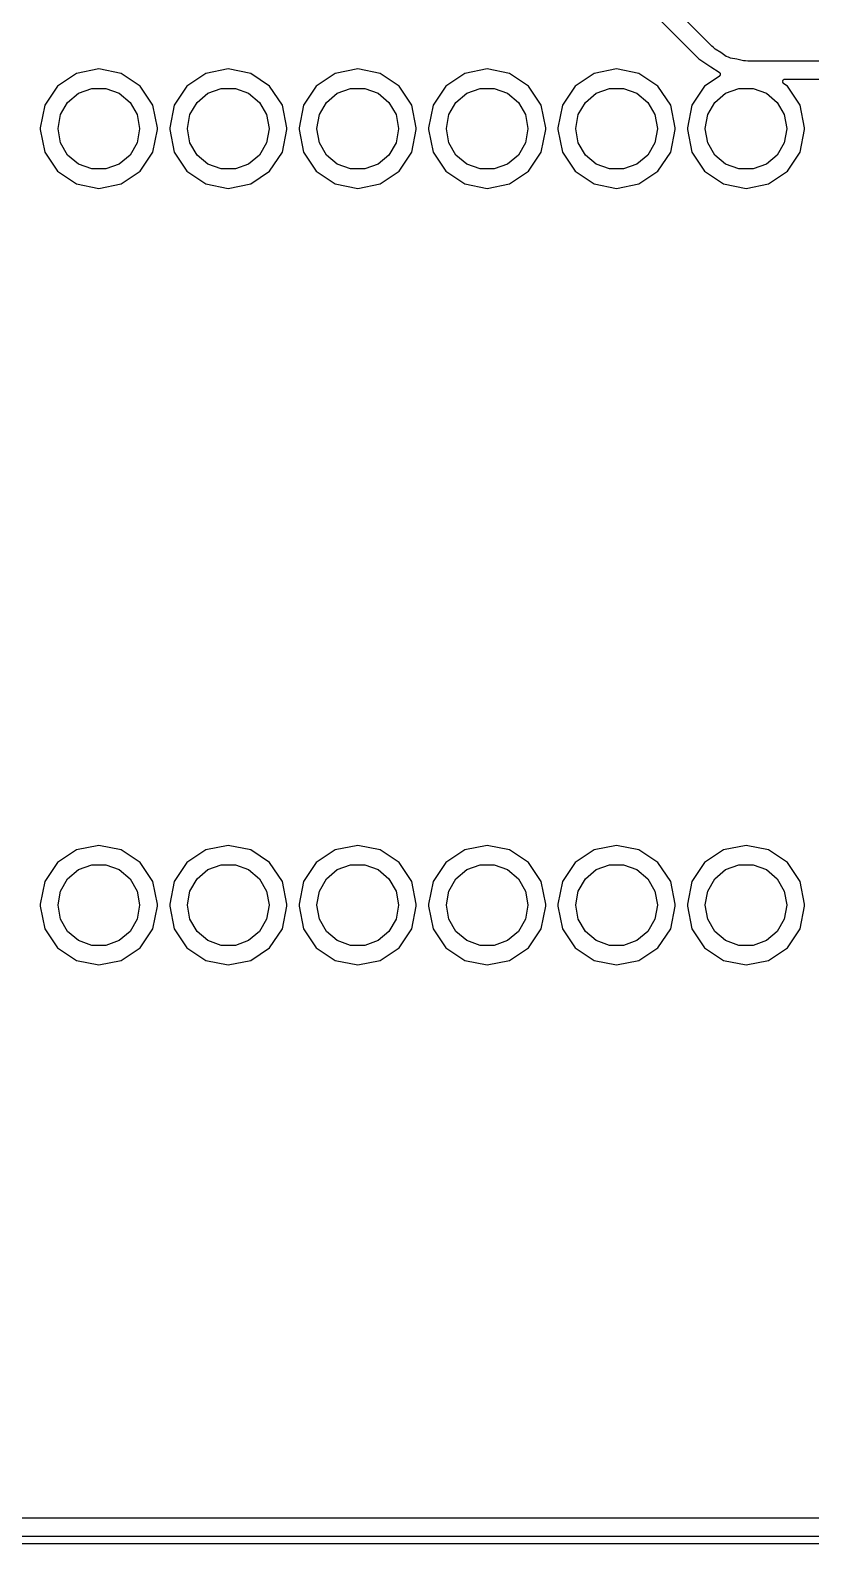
# Model space of a CAD drawing. Extents: x 85 to 212, y -151 to -91.
# Drawn here: x 111.09 to 126.41, y -150.78 to -121.07 of the extents above; entities that cross this region are included whole.
import ezdxf

# ---------------------------------------------------------------- set-up
doc = ezdxf.new("R2010")
doc.units = 0
doc.header["$MEASUREMENT"] = 0
doc.layers.add('BLACK', color=7, linetype='CONTINUOUS')

msp = doc.modelspace()

# ---------------------------------------------------------------- linework, layer by layer
at = {"layer": 'Black'}
for p, q in [((124.468, -121.382), (113.786, -110.7)), ((113.655, -111.065), (124.217, -121.626)), ((124.504, -121.407), (124.468, -121.382)), ((124.532, -121.441), (124.504, -121.407)), ((124.645, -121.506), (124.532, -121.441)), ((124.217, -121.626), (124.451, -121.783)), ((124.451, -121.783), (124.613, -121.89)), ((124.752, -121.581), (124.645, -121.506)), ((124.795, -121.593), (124.752, -121.581)), ((124.833, -121.615), (124.795, -121.593)), ((124.962, -121.637), (124.833, -121.615)), ((125.088, -121.671), (124.962, -121.637)), ((125.132, -121.667), (125.088, -121.671)), ((125.175, -121.675), (125.132, -121.667)), ((136.611, -121.675), (125.175, -121.675)), ((112, -121.915), (111.628, -122.164)), ((112.44, -121.827), (112, -121.915)), ((112.88, -121.915), (112.44, -121.827)), ((113.252, -122.164), (112.88, -121.915)), ((114.54, -121.915), (114.168, -122.164)), ((114.98, -121.827), (114.54, -121.915)), ((115.42, -121.915), (114.98, -121.827)), ((115.792, -122.164), (115.42, -121.915)), ((117.08, -121.915), (116.708, -122.164)), ((117.52, -121.827), (117.08, -121.915)), ((117.96, -121.915), (117.52, -121.827)), ((118.332, -122.164), (117.96, -121.915)), ((119.62, -121.915), (119.248, -122.164)), ((120.06, -121.827), (119.62, -121.915)), ((120.5, -121.915), (120.06, -121.827)), ((120.872, -122.164), (120.5, -121.915)), ((122.16, -121.915), (121.788, -122.164)), ((122.6, -121.827), (122.16, -121.915)), ((123.04, -121.915), (122.6, -121.827)), ((123.412, -122.164), (123.04, -121.915)), ((124.613, -121.974), (124.328, -122.164)), ((124.613, -121.89), (124.616, -121.894)), ((124.616, -121.97), (124.613, -121.974)), ((124.616, -121.894), (124.621, -121.897)), ((124.621, -121.967), (124.616, -121.97)), ((124.621, -121.897), (124.623, -121.9)), ((124.623, -121.964), (124.621, -121.967)), ((124.623, -121.9), (124.625, -121.902)), ((124.625, -121.962), (124.623, -121.964)), ((124.625, -121.902), (124.627, -121.907)), ((124.627, -121.957), (124.625, -121.962)), ((124.627, -121.907), (124.63, -121.912)), ((124.63, -121.952), (124.627, -121.957)), ((124.63, -121.912), (124.631, -121.915)), ((124.631, -121.949), (124.63, -121.952)), ((124.631, -121.915), (124.633, -121.918)), ((124.633, -121.946), (124.631, -121.949)), ((124.633, -121.918), (124.633, -121.923)), ((124.633, -121.923), (124.635, -121.929)), ((124.635, -121.935), (124.633, -121.941)), ((124.633, -121.941), (124.633, -121.946)), ((124.635, -121.929), (124.634, -121.932)), ((124.634, -121.932), (124.635, -121.935)), ((125.859, -122.072), (125.86, -122.069)), ((125.86, -122.078), (125.859, -122.072)), ((125.86, -122.066), (125.862, -122.061)), ((125.86, -122.069), (125.86, -122.066)), ((125.86, -122.084), (125.86, -122.078)), ((125.861, -122.086), (125.86, -122.084)), ((125.861, -122.089), (125.861, -122.086)), ((125.864, -122.094), (125.861, -122.089)), ((125.862, -122.061), (125.864, -122.055)), ((125.864, -122.055), (125.865, -122.053)), ((125.866, -122.1), (125.864, -122.094)), ((125.865, -122.053), (125.866, -122.05)), ((125.866, -122.05), (125.87, -122.045)), ((125.87, -122.045), (125.873, -122.04)), ((125.873, -122.04), (125.875, -122.039)), ((125.875, -122.039), (125.877, -122.037)), ((125.877, -122.037), (125.882, -122.034)), ((125.882, -122.034), (125.887, -122.03)), ((125.887, -122.03), (125.89, -122.029)), ((125.89, -122.029), (125.892, -122.028)), ((125.892, -122.028), (125.898, -122.027)), ((125.898, -122.027), (125.904, -122.025)), ((125.904, -122.025), (125.907, -122.025)), ((125.907, -122.025), (125.909, -122.025)), ((125.909, -122.025), (126.911, -122.025)), ((111.628, -122.164), (111.378, -122.537)), ((111.827, -122.483), (112.04, -122.304)), ((112.04, -122.304), (112.301, -122.209)), ((112.301, -122.209), (112.579, -122.209)), ((112.579, -122.209), (112.84, -122.304)), ((112.84, -122.304), (113.053, -122.483)), ((113.502, -122.537), (113.252, -122.164)), ((114.168, -122.164), (113.918, -122.537)), ((114.367, -122.483), (114.58, -122.304)), ((114.58, -122.304), (114.841, -122.209)), ((114.841, -122.209), (115.119, -122.209)), ((115.119, -122.209), (115.38, -122.304)), ((115.38, -122.304), (115.593, -122.483)), ((116.042, -122.537), (115.792, -122.164)), ((116.708, -122.164), (116.458, -122.537)), ((116.907, -122.483), (117.12, -122.304)), ((117.12, -122.304), (117.381, -122.209)), ((117.381, -122.209), (117.659, -122.209)), ((117.659, -122.209), (117.92, -122.304)), ((117.92, -122.304), (118.133, -122.483)), ((118.582, -122.537), (118.332, -122.164)), ((119.248, -122.164), (118.998, -122.537)), ((119.447, -122.483), (119.66, -122.304)), ((119.66, -122.304), (119.921, -122.209)), ((119.921, -122.209), (120.199, -122.209)), ((120.199, -122.209), (120.46, -122.304)), ((120.46, -122.304), (120.673, -122.483)), ((121.122, -122.537), (120.872, -122.164)), ((121.788, -122.164), (121.538, -122.537)), ((121.987, -122.483), (122.2, -122.304)), ((122.2, -122.304), (122.461, -122.209)), ((122.461, -122.209), (122.739, -122.209)), ((122.739, -122.209), (123, -122.304)), ((123, -122.304), (123.213, -122.483)), ((123.662, -122.537), (123.412, -122.164)), ((124.328, -122.164), (124.078, -122.537)), ((124.527, -122.483), (124.74, -122.304)), ((124.74, -122.304), (125.001, -122.209)), ((125.001, -122.209), (125.279, -122.209)), ((125.279, -122.209), (125.54, -122.304)), ((125.54, -122.304), (125.753, -122.483)), ((125.868, -122.102), (125.866, -122.1)), ((125.869, -122.105), (125.868, -122.102)), ((125.873, -122.109), (125.869, -122.105)), ((125.877, -122.113), (125.873, -122.109)), ((125.88, -122.115), (125.877, -122.113)), ((125.882, -122.117), (125.88, -122.115)), ((125.952, -122.164), (125.882, -122.117)), ((126.202, -122.537), (125.952, -122.164)), ((111.378, -122.537), (111.29, -122.981)), ((111.688, -122.723), (111.827, -122.483)), ((113.053, -122.483), (113.192, -122.723)), ((113.59, -122.981), (113.502, -122.537)), ((113.918, -122.537), (113.83, -122.981)), ((114.228, -122.723), (114.367, -122.483)), ((115.593, -122.483), (115.732, -122.723)), ((116.13, -122.981), (116.042, -122.537)), ((116.458, -122.537), (116.37, -122.981)), ((116.768, -122.723), (116.907, -122.483)), ((118.133, -122.483), (118.272, -122.723)), ((118.67, -122.981), (118.582, -122.537)), ((118.998, -122.537), (118.91, -122.981)), ((119.308, -122.723), (119.447, -122.483)), ((120.673, -122.483), (120.812, -122.723)), ((121.21, -122.981), (121.122, -122.537)), ((121.538, -122.537), (121.45, -122.981)), ((121.848, -122.723), (121.987, -122.483)), ((123.213, -122.483), (123.352, -122.723)), ((123.75, -122.981), (123.662, -122.537)), ((124.078, -122.537), (123.99, -122.981)), ((124.388, -122.723), (124.527, -122.483)), ((125.753, -122.483), (125.892, -122.723)), ((126.29, -122.981), (126.202, -122.537)), ((111.29, -122.981), (111.29, -123.019)), ((111.64, -122.997), (111.688, -122.723)), ((113.192, -122.723), (113.24, -122.997)), ((113.59, -123.019), (113.59, -122.981)), ((113.83, -122.981), (113.83, -123.019)), ((114.18, -122.997), (114.228, -122.723)), ((115.732, -122.723), (115.78, -122.997)), ((116.13, -123.019), (116.13, -122.981)), ((116.37, -122.981), (116.37, -123.019)), ((116.72, -122.997), (116.768, -122.723)), ((118.272, -122.723), (118.32, -122.997)), ((118.67, -123.019), (118.67, -122.981)), ((118.91, -122.981), (118.91, -123.019)), ((119.26, -122.997), (119.308, -122.723)), ((120.812, -122.723), (120.86, -122.997)), ((121.21, -123.019), (121.21, -122.981)), ((121.45, -122.981), (121.45, -123.019)), ((121.8, -122.997), (121.848, -122.723)), ((123.352, -122.723), (123.4, -122.997)), ((123.75, -123.019), (123.75, -122.981)), ((123.99, -122.981), (123.99, -123.019)), ((124.34, -122.997), (124.388, -122.723)), ((125.892, -122.723), (125.94, -122.997)), ((126.29, -123.019), (126.29, -122.981)), ((111.29, -123.019), (111.378, -123.463)), ((111.64, -123.003), (111.64, -122.997)), ((111.688, -123.277), (111.64, -123.003)), ((111.827, -123.517), (111.688, -123.277)), ((113.192, -123.277), (113.053, -123.517)), ((113.24, -123.003), (113.192, -123.277)), ((113.24, -122.997), (113.24, -123.003)), ((113.502, -123.463), (113.59, -123.019)), ((113.83, -123.019), (113.918, -123.463)), ((114.18, -123.003), (114.18, -122.997)), ((114.228, -123.277), (114.18, -123.003)), ((114.367, -123.517), (114.228, -123.277)), ((115.732, -123.277), (115.593, -123.517)), ((115.78, -123.003), (115.732, -123.277)), ((115.78, -122.997), (115.78, -123.003)), ((116.042, -123.463), (116.13, -123.019)), ((116.37, -123.019), (116.458, -123.463)), ((116.72, -123.003), (116.72, -122.997)), ((116.768, -123.277), (116.72, -123.003)), ((116.907, -123.517), (116.768, -123.277)), ((118.272, -123.277), (118.133, -123.517)), ((118.32, -123.003), (118.272, -123.277)), ((118.32, -122.997), (118.32, -123.003)), ((118.582, -123.463), (118.67, -123.019)), ((118.91, -123.019), (118.998, -123.463)), ((119.26, -123.003), (119.26, -122.997)), ((119.308, -123.277), (119.26, -123.003)), ((119.447, -123.517), (119.308, -123.277)), ((120.812, -123.277), (120.673, -123.517)), ((120.86, -123.003), (120.812, -123.277)), ((120.86, -122.997), (120.86, -123.003)), ((121.122, -123.463), (121.21, -123.019)), ((121.45, -123.019), (121.538, -123.463)), ((121.8, -123.003), (121.8, -122.997)), ((121.848, -123.277), (121.8, -123.003)), ((121.987, -123.517), (121.848, -123.277)), ((123.352, -123.277), (123.213, -123.517)), ((123.4, -123.003), (123.352, -123.277)), ((123.4, -122.997), (123.4, -123.003)), ((123.662, -123.463), (123.75, -123.019)), ((123.99, -123.019), (124.078, -123.463)), ((124.34, -123.003), (124.34, -122.997)), ((124.388, -123.277), (124.34, -123.003)), ((124.527, -123.517), (124.388, -123.277)), ((125.892, -123.277), (125.753, -123.517)), ((125.94, -123.003), (125.892, -123.277)), ((125.94, -122.997), (125.94, -123.003)), ((126.202, -123.463), (126.29, -123.019)), ((111.378, -123.463), (111.628, -123.836)), ((112.04, -123.696), (111.827, -123.517)), ((113.053, -123.517), (112.84, -123.696)), ((113.252, -123.836), (113.502, -123.463)), ((113.918, -123.463), (114.168, -123.836)), ((114.58, -123.696), (114.367, -123.517)), ((115.593, -123.517), (115.38, -123.696)), ((115.792, -123.836), (116.042, -123.463)), ((116.458, -123.463), (116.708, -123.836)), ((117.12, -123.696), (116.907, -123.517)), ((118.133, -123.517), (117.92, -123.696)), ((118.332, -123.836), (118.582, -123.463)), ((118.998, -123.463), (119.248, -123.836)), ((119.66, -123.696), (119.447, -123.517)), ((120.673, -123.517), (120.46, -123.696)), ((120.872, -123.836), (121.122, -123.463)), ((121.538, -123.463), (121.788, -123.836)), ((122.2, -123.696), (121.987, -123.517)), ((123.213, -123.517), (123, -123.696)), ((123.412, -123.836), (123.662, -123.463)), ((124.078, -123.463), (124.328, -123.836)), ((124.74, -123.696), (124.527, -123.517)), ((125.753, -123.517), (125.54, -123.696)), ((125.952, -123.836), (126.202, -123.463)), ((111.628, -123.836), (112, -124.085)), ((112.301, -123.791), (112.04, -123.696)), ((112.579, -123.791), (112.301, -123.791)), ((112.84, -123.696), (112.579, -123.791)), ((112.88, -124.085), (113.252, -123.836)), ((114.168, -123.836), (114.54, -124.085)), ((114.841, -123.791), (114.58, -123.696)), ((115.119, -123.791), (114.841, -123.791)), ((115.38, -123.696), (115.119, -123.791)), ((115.42, -124.085), (115.792, -123.836)), ((116.708, -123.836), (117.08, -124.085)), ((117.381, -123.791), (117.12, -123.696)), ((117.659, -123.791), (117.381, -123.791)), ((117.92, -123.696), (117.659, -123.791)), ((117.96, -124.085), (118.332, -123.836)), ((119.248, -123.836), (119.62, -124.085)), ((119.921, -123.791), (119.66, -123.696)), ((120.199, -123.791), (119.921, -123.791)), ((120.46, -123.696), (120.199, -123.791)), ((120.5, -124.085), (120.872, -123.836)), ((121.788, -123.836), (122.16, -124.085)), ((122.461, -123.791), (122.2, -123.696)), ((122.739, -123.791), (122.461, -123.791)), ((123, -123.696), (122.739, -123.791)), ((123.04, -124.085), (123.412, -123.836)), ((124.328, -123.836), (124.7, -124.085)), ((125.001, -123.791), (124.74, -123.696)), ((125.279, -123.791), (125.001, -123.791)), ((125.54, -123.696), (125.279, -123.791)), ((125.58, -124.085), (125.952, -123.836)), ((112, -124.085), (112.44, -124.173)), ((112.44, -124.173), (112.88, -124.085)), ((114.54, -124.085), (114.98, -124.173)), ((114.98, -124.173), (115.42, -124.085)), ((117.08, -124.085), (117.52, -124.173)), ((117.52, -124.173), (117.96, -124.085)), ((119.62, -124.085), (120.06, -124.173)), ((120.06, -124.173), (120.5, -124.085)), ((122.16, -124.085), (122.6, -124.173)), ((122.6, -124.173), (123.04, -124.085)), ((124.7, -124.085), (125.14, -124.173)), ((125.14, -124.173), (125.58, -124.085)), ((112, -137.155), (111.628, -137.404)), ((112.44, -137.067), (112, -137.155)), ((112.88, -137.155), (112.44, -137.067)), ((113.252, -137.404), (112.88, -137.155)), ((114.54, -137.155), (114.168, -137.404)), ((114.98, -137.067), (114.54, -137.155)), ((115.42, -137.155), (114.98, -137.067)), ((115.792, -137.404), (115.42, -137.155)), ((117.08, -137.155), (116.708, -137.404)), ((117.52, -137.067), (117.08, -137.155)), ((117.96, -137.155), (117.52, -137.067)), ((118.332, -137.404), (117.96, -137.155)), ((119.62, -137.155), (119.248, -137.404)), ((120.06, -137.067), (119.62, -137.155)), ((120.5, -137.155), (120.06, -137.067)), ((120.872, -137.404), (120.5, -137.155)), ((122.16, -137.155), (121.788, -137.404)), ((122.6, -137.067), (122.16, -137.155)), ((123.04, -137.155), (122.6, -137.067)), ((123.412, -137.404), (123.04, -137.155)), ((124.7, -137.155), (124.328, -137.404)), ((125.14, -137.067), (124.7, -137.155)), ((125.58, -137.155), (125.14, -137.067)), ((125.952, -137.404), (125.58, -137.155)), ((111.628, -137.404), (111.378, -137.777)), ((112.04, -137.544), (112.301, -137.449)), ((112.301, -137.449), (112.579, -137.449)), ((112.579, -137.449), (112.84, -137.544)), ((113.502, -137.777), (113.252, -137.404)), ((114.168, -137.404), (113.918, -137.777)), ((114.58, -137.544), (114.841, -137.449)), ((114.841, -137.449), (115.119, -137.449)), ((115.119, -137.449), (115.38, -137.544)), ((116.042, -137.777), (115.792, -137.404)), ((116.708, -137.404), (116.458, -137.777)), ((117.12, -137.544), (117.381, -137.449)), ((117.381, -137.449), (117.659, -137.449)), ((117.659, -137.449), (117.92, -137.544)), ((118.582, -137.777), (118.332, -137.404)), ((119.248, -137.404), (118.998, -137.777)), ((119.66, -137.544), (119.921, -137.449)), ((119.921, -137.449), (120.199, -137.449)), ((120.199, -137.449), (120.46, -137.544)), ((121.122, -137.777), (120.872, -137.404)), ((121.788, -137.404), (121.538, -137.777)), ((122.2, -137.544), (122.461, -137.449)), ((122.461, -137.449), (122.739, -137.449)), ((122.739, -137.449), (123, -137.544)), ((123.662, -137.777), (123.412, -137.404)), ((124.328, -137.404), (124.078, -137.777)), ((124.74, -137.544), (125.001, -137.449)), ((125.001, -137.449), (125.279, -137.449)), ((125.279, -137.449), (125.54, -137.544)), ((126.202, -137.777), (125.952, -137.404)), ((111.378, -137.777), (111.29, -138.221)), ((111.688, -137.963), (111.827, -137.723)), ((111.827, -137.723), (112.04, -137.544)), ((112.84, -137.544), (113.053, -137.723)), ((113.053, -137.723), (113.192, -137.963)), ((113.59, -138.221), (113.502, -137.777)), ((113.918, -137.777), (113.83, -138.221)), ((114.228, -137.963), (114.367, -137.723)), ((114.367, -137.723), (114.58, -137.544)), ((115.38, -137.544), (115.593, -137.723)), ((115.593, -137.723), (115.732, -137.963)), ((116.13, -138.221), (116.042, -137.777)), ((116.458, -137.777), (116.37, -138.221)), ((116.768, -137.963), (116.907, -137.723)), ((116.907, -137.723), (117.12, -137.544)), ((117.92, -137.544), (118.133, -137.723)), ((118.133, -137.723), (118.272, -137.963)), ((118.67, -138.221), (118.582, -137.777)), ((118.998, -137.777), (118.91, -138.221)), ((119.308, -137.963), (119.447, -137.723)), ((119.447, -137.723), (119.66, -137.544)), ((120.46, -137.544), (120.673, -137.723)), ((120.673, -137.723), (120.812, -137.963)), ((121.21, -138.221), (121.122, -137.777)), ((121.538, -137.777), (121.45, -138.221)), ((121.848, -137.963), (121.987, -137.723)), ((121.987, -137.723), (122.2, -137.544)), ((123, -137.544), (123.213, -137.723)), ((123.213, -137.723), (123.352, -137.963)), ((123.75, -138.221), (123.662, -137.777)), ((124.078, -137.777), (123.99, -138.221)), ((124.388, -137.963), (124.527, -137.723)), ((124.527, -137.723), (124.74, -137.544)), ((125.54, -137.544), (125.753, -137.723)), ((125.753, -137.723), (125.892, -137.963)), ((126.29, -138.221), (126.202, -137.777)), ((111.64, -138.237), (111.688, -137.963)), ((113.192, -137.963), (113.24, -138.237)), ((114.18, -138.237), (114.228, -137.963)), ((115.732, -137.963), (115.78, -138.237)), ((116.72, -138.237), (116.768, -137.963)), ((118.272, -137.963), (118.32, -138.237)), ((119.26, -138.237), (119.308, -137.963)), ((120.812, -137.963), (120.86, -138.237)), ((121.8, -138.237), (121.848, -137.963)), ((123.352, -137.963), (123.4, -138.237)), ((124.34, -138.237), (124.388, -137.963)), ((125.892, -137.963), (125.94, -138.237)), ((111.29, -138.221), (111.29, -138.259)), ((111.29, -138.259), (111.378, -138.703)), ((111.64, -138.243), (111.64, -138.237)), ((111.688, -138.517), (111.64, -138.243)), ((113.24, -138.243), (113.192, -138.517)), ((113.24, -138.237), (113.24, -138.243)), ((113.502, -138.703), (113.59, -138.259)), ((113.59, -138.259), (113.59, -138.221)), ((113.83, -138.221), (113.83, -138.259)), ((113.83, -138.259), (113.918, -138.703)), ((114.18, -138.243), (114.18, -138.237)), ((114.228, -138.517), (114.18, -138.243)), ((115.78, -138.243), (115.732, -138.517)), ((115.78, -138.237), (115.78, -138.243)), ((116.042, -138.703), (116.13, -138.259)), ((116.13, -138.259), (116.13, -138.221)), ((116.37, -138.221), (116.37, -138.259)), ((116.37, -138.259), (116.458, -138.703)), ((116.72, -138.243), (116.72, -138.237)), ((116.768, -138.517), (116.72, -138.243)), ((118.32, -138.243), (118.272, -138.517)), ((118.32, -138.237), (118.32, -138.243)), ((118.582, -138.703), (118.67, -138.259)), ((118.67, -138.259), (118.67, -138.221)), ((118.91, -138.221), (118.91, -138.259)), ((118.91, -138.259), (118.998, -138.703)), ((119.26, -138.243), (119.26, -138.237)), ((119.308, -138.517), (119.26, -138.243)), ((120.86, -138.243), (120.812, -138.517)), ((120.86, -138.237), (120.86, -138.243)), ((121.122, -138.703), (121.21, -138.259)), ((121.21, -138.259), (121.21, -138.221)), ((121.45, -138.221), (121.45, -138.259)), ((121.45, -138.259), (121.538, -138.703)), ((121.8, -138.243), (121.8, -138.237)), ((121.848, -138.517), (121.8, -138.243)), ((123.4, -138.243), (123.352, -138.517)), ((123.4, -138.237), (123.4, -138.243)), ((123.662, -138.703), (123.75, -138.259)), ((123.75, -138.259), (123.75, -138.221)), ((123.99, -138.221), (123.99, -138.259)), ((123.99, -138.259), (124.078, -138.703)), ((124.34, -138.243), (124.34, -138.237)), ((124.388, -138.517), (124.34, -138.243)), ((125.94, -138.243), (125.892, -138.517)), ((125.94, -138.237), (125.94, -138.243)), ((126.202, -138.703), (126.29, -138.259)), ((126.29, -138.259), (126.29, -138.221)), ((111.378, -138.703), (111.628, -139.076)), ((111.827, -138.757), (111.688, -138.517)), ((113.192, -138.517), (113.053, -138.757)), ((113.252, -139.076), (113.502, -138.703)), ((113.918, -138.703), (114.168, -139.076)), ((114.367, -138.757), (114.228, -138.517)), ((115.732, -138.517), (115.593, -138.757)), ((115.792, -139.076), (116.042, -138.703)), ((116.458, -138.703), (116.708, -139.076)), ((116.907, -138.757), (116.768, -138.517)), ((118.272, -138.517), (118.133, -138.757)), ((118.332, -139.076), (118.582, -138.703)), ((118.998, -138.703), (119.248, -139.076)), ((119.447, -138.757), (119.308, -138.517)), ((120.812, -138.517), (120.673, -138.757)), ((120.872, -139.076), (121.122, -138.703)), ((121.538, -138.703), (121.788, -139.076)), ((121.987, -138.757), (121.848, -138.517)), ((123.352, -138.517), (123.213, -138.757)), ((123.412, -139.076), (123.662, -138.703)), ((124.078, -138.703), (124.328, -139.076)), ((124.527, -138.757), (124.388, -138.517)), ((125.892, -138.517), (125.753, -138.757)), ((125.952, -139.076), (126.202, -138.703)), ((112.04, -138.936), (111.827, -138.757)), ((112.301, -139.031), (112.04, -138.936)), ((112.84, -138.936), (112.579, -139.031)), ((113.053, -138.757), (112.84, -138.936)), ((114.58, -138.936), (114.367, -138.757)), ((114.841, -139.031), (114.58, -138.936)), ((115.38, -138.936), (115.119, -139.031)), ((115.593, -138.757), (115.38, -138.936)), ((117.12, -138.936), (116.907, -138.757)), ((117.381, -139.031), (117.12, -138.936)), ((117.92, -138.936), (117.659, -139.031)), ((118.133, -138.757), (117.92, -138.936)), ((119.66, -138.936), (119.447, -138.757)), ((119.921, -139.031), (119.66, -138.936)), ((120.46, -138.936), (120.199, -139.031)), ((120.673, -138.757), (120.46, -138.936)), ((122.2, -138.936), (121.987, -138.757)), ((122.461, -139.031), (122.2, -138.936)), ((123, -138.936), (122.739, -139.031)), ((123.213, -138.757), (123, -138.936)), ((124.74, -138.936), (124.527, -138.757)), ((125.001, -139.031), (124.74, -138.936)), ((125.54, -138.936), (125.279, -139.031)), ((125.753, -138.757), (125.54, -138.936)), ((111.628, -139.076), (112, -139.325)), ((112, -139.325), (112.44, -139.413)), ((112.579, -139.031), (112.301, -139.031)), ((112.44, -139.413), (112.88, -139.325)), ((112.88, -139.325), (113.252, -139.076)), ((114.168, -139.076), (114.54, -139.325)), ((114.54, -139.325), (114.98, -139.413)), ((115.119, -139.031), (114.841, -139.031)), ((114.98, -139.413), (115.42, -139.325)), ((115.42, -139.325), (115.792, -139.076)), ((116.708, -139.076), (117.08, -139.325)), ((117.08, -139.325), (117.52, -139.413)), ((117.659, -139.031), (117.381, -139.031)), ((117.52, -139.413), (117.96, -139.325)), ((117.96, -139.325), (118.332, -139.076)), ((119.248, -139.076), (119.62, -139.325)), ((119.62, -139.325), (120.06, -139.413)), ((120.199, -139.031), (119.921, -139.031)), ((120.06, -139.413), (120.5, -139.325)), ((120.5, -139.325), (120.872, -139.076)), ((121.788, -139.076), (122.16, -139.325)), ((122.16, -139.325), (122.6, -139.413)), ((122.739, -139.031), (122.461, -139.031)), ((122.6, -139.413), (123.04, -139.325)), ((123.04, -139.325), (123.412, -139.076)), ((124.328, -139.076), (124.7, -139.325)), ((124.7, -139.325), (125.14, -139.413)), ((125.279, -139.031), (125.001, -139.031)), ((125.14, -139.413), (125.58, -139.325)), ((125.58, -139.325), (125.952, -139.076)), ((211.025, -150.275), (85.975, -150.275)), ((211.5, -150.775), (85.5, -150.775)), ((85.575, -150.625), (211.425, -150.625))]:
    msp.add_line(p, q, dxfattribs=at)

doc.saveas('drawing.dxf')
